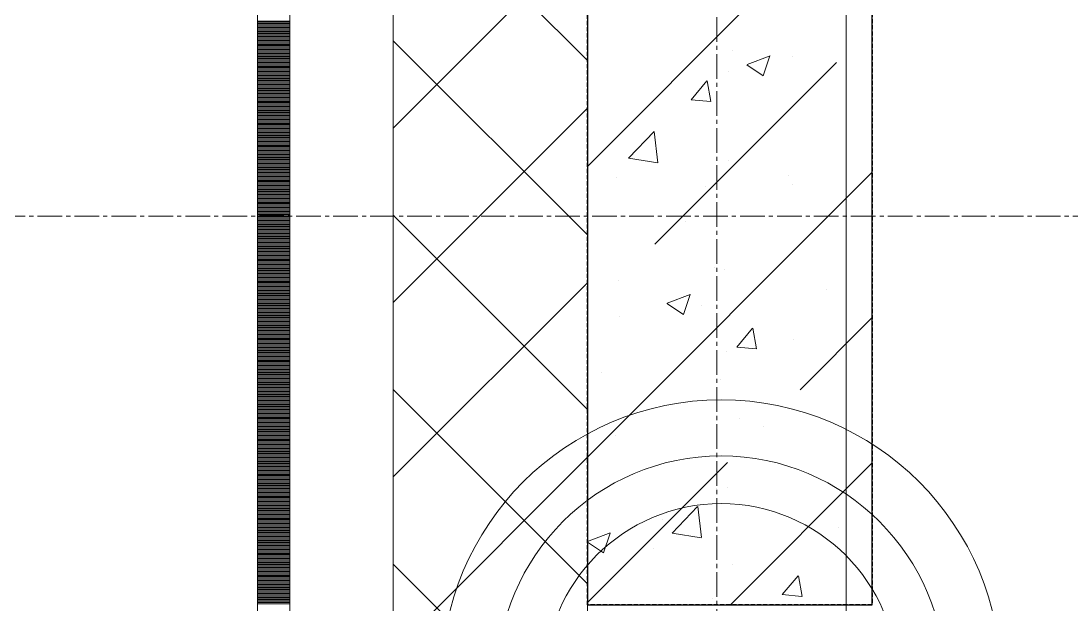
# Model space of a CAD drawing. Header units: millimetres. Extents: x 538266 to 1167394, y 114608 to 637157.
# Drawn here: x 828700 to 829512, y 148513 to 148964 of the extents above; entities that cross this region are included whole.
import ezdxf
from ezdxf.enums import TextEntityAlignment as Align

# ---------------------------------------------------------------- set-up
doc = ezdxf.new("R2010")
doc.units = ezdxf.units.MM
for name, pattern in [('CENTER2', [28.575, 19.05, -3.175, 3.175, -3.175]), ('DASHED', [19.05, 12.7, -6.35]), ('HIDDEN2', [4.7625, 3.175, -1.5875])]:
    doc.linetypes.add(name, pattern=pattern)
doc.layers.get('Defpoints').update_dxf_attribs({"color": 140})
doc.layers.add('АР_Делит', color=120, linetype='Continuous', lineweight=0, plot=False)
for name, color, linetype, lineweight in [('АР_Колонны', 70, 'Continuous', 30), ('АР_Стены ЖБ', 7, 'Continuous', 35), ('АР_Стены ПЕНОблок', 52, 'Continuous', 20), ('АР_Тонкая', 254, 'Continuous', 5), ('АР_Утеплитель', 31, 'Continuous', 0), ('АР_Штриховка', 8, 'Continuous', 0)]:
    doc.layers.add(name, color=color, linetype=linetype, lineweight=lineweight)
doc.layers.add('РД_Оси_100', color=7, linetype='Continuous', lineweight=0, true_color=0x525252)
doc.layers.add('ФВ-5', color=7, linetype='Continuous')
doc.styles.add('style1', font='ARIALN.TTF')

# ---------------------------------------------------------------- blocks, each defined once
blk = doc.blocks.new('2_этаж')
at = {"layer": 'АР_Делит', "color": 18, "true_color": 0x000000}
for radius in [216.34, 173.04, 136.21]:
    blk.add_circle((672876.96, 148455.17), radius, dxfattribs=at)
at = {"layer": 'АР_Колонны', "color": 18, "linetype": 'HIDDEN2', "lineweight": 25, "true_color": 0x000000}
for p, q in [((672773.57, 148513.25), (672773.57, 149713.25)), ((672993.57, 149713.25), (672993.57, 148513.25)), ((672993.57, 148513.25), (672773.57, 148513.25))]:
    blk.add_line(p, q, dxfattribs=at)
at = {"layer": 'АР_Колонны', "color": 18, "linetype": 'Continuous', "lineweight": 15, "true_color": 0x000000}
for p, q in [((672773.57, 149713.25), (672773.57, 148513.25)), ((672773.57, 149713.25), (672773.57, 148513.25)), ((672993.57, 148513.25), (672993.57, 149713.25)), ((672993.57, 148513.25), (672993.57, 149713.25)), ((672773.57, 148513.25), (672993.57, 148513.25)), ((672773.57, 148513.25), (672993.57, 148513.25))]:
    blk.add_line(p, q, dxfattribs=at)
at = {"layer": 'АР_Стены ЖБ', "color": 18, "linetype": 'Continuous', "lineweight": 30, "true_color": 0x000000}
for p, q in [((672773.57, 149713.25), (672773.57, 148513.25)), ((672993.57, 148513.25), (672993.57, 149713.25)), ((672773.57, 148513.25), (672993.57, 148513.25))]:
    blk.add_line(p, q, dxfattribs=at)
at = {"layer": 'АР_Стены ПЕНОблок', "color": 18, "linetype": 'Continuous', "lineweight": 20, "true_color": 0x000000}
for p, q in [((672773.57, 213213.25), (672773.57, 137013.25)), ((672973.57, 137013.25), (672973.57, 213213.25))]:
    blk.add_line(p, q, dxfattribs=at)
at = {"layer": 'АР_Тонкая', "color": 18, "linetype": 'Continuous', "lineweight": 5, "true_color": 0x000000}
for p, q in [((672518.57, 213213.25), (672518.57, 137013.25)), ((672543.57, 213213.25), (672543.57, 137013.25)), ((672543.57, 137013.25), (672543.57, 213213.25)), ((672623.57, 137013.25), (672623.57, 213213.25))]:
    blk.add_line(p, q, dxfattribs=at)
at = {"layer": 'АР_Утеплитель', "color": 18, "linetype": 'Continuous', "lineweight": 0, "true_color": 0x000000}
for p, q in [((672623.57, 213213.25), (672623.57, 137013.25)), ((672773.57, 137013.25), (672773.57, 213213.25))]:
    blk.add_line(p, q, dxfattribs=at)
at = {"layer": 'АР_Штриховка', "color": 18, "linetype": 'Continuous', "lineweight": 0, "true_color": 0x000000}
for p, q in [((672773.57, 148933.52), (672623.57, 149083.52)), ((672623.57, 148881.38), (672773.57, 149031.38)), ((672518.57, 148964), (672543.57, 148964)), ((672518.57, 148963), (672543.57, 148963)), ((672518.57, 148962), (672543.57, 148962)), ((672518.57, 148961), (672543.57, 148961)), ((672518.57, 148960), (672543.57, 148960)), ((672518.57, 148959), (672543.57, 148959)), ((672518.57, 148958), (672543.57, 148958)), ((672518.57, 148957), (672543.57, 148957)), ((672518.57, 148956), (672543.57, 148956)), ((672518.57, 148955), (672543.57, 148955)), ((672518.57, 148954), (672543.57, 148954)), ((672518.57, 148953), (672543.57, 148953)), ((672518.57, 148952), (672543.57, 148952)), ((672518.57, 148951), (672543.57, 148951)), ((672518.57, 148950), (672543.57, 148950)), ((672518.57, 148949), (672543.57, 148949)), ((672518.57, 148948), (672543.57, 148948)), ((672518.57, 148947), (672543.57, 148947)), ((672518.57, 148946), (672543.57, 148946)), ((672518.57, 148945), (672543.57, 148945)), ((672518.57, 148944), (672543.57, 148944)), ((672773.57, 148798.81), (672623.57, 148948.81)), ((672518.57, 148943), (672543.57, 148943)), ((672518.57, 148942), (672543.57, 148942)), ((672518.57, 148941), (672543.57, 148941)), ((672518.57, 148940), (672543.57, 148940)), ((672518.57, 148939), (672543.57, 148939)), ((672518.57, 148938), (672543.57, 148938)), ((672518.57, 148937), (672543.57, 148937)), ((672518.57, 148936), (672543.57, 148936)), ((672885.4, 148941.01), (672885.4, 148941.01)), ((672896.95, 148930.32), (672914.73, 148937.15)), ((672909.54, 148921.67), (672914.69, 148937.02)), ((672931.98, 148936.37), (672931.98, 148936.37)), ((672518.57, 148935), (672543.57, 148935)), ((672518.57, 148934), (672543.57, 148934)), ((672518.57, 148933), (672543.57, 148933)), ((672518.57, 148932), (672543.57, 148932)), ((672518.57, 148931), (672543.57, 148931)), ((672518.57, 148930), (672543.57, 148930)), ((672518.57, 148929), (672543.57, 148929)), ((672518.57, 148928), (672543.57, 148928)), ((672896.89, 148930.19), (672909.53, 148921.67)), ((672518.57, 148927), (672543.57, 148927)), ((672518.57, 148926), (672543.57, 148926)), ((672518.57, 148925), (672543.57, 148925)), ((672518.57, 148924), (672543.57, 148924)), ((672518.57, 148923), (672543.57, 148923)), ((672518.57, 148922), (672543.57, 148922)), ((672518.57, 148921), (672543.57, 148921)), ((672518.57, 148920), (672543.57, 148920)), ((672882.56, 148925.13), (672882.56, 148925.13)), ((672518.57, 148919), (672543.57, 148919)), ((672518.57, 148918), (672543.57, 148918)), ((672518.57, 148917), (672543.57, 148917)), ((672518.57, 148916), (672543.57, 148916)), ((672518.57, 148915), (672543.57, 148915)), ((672518.57, 148914), (672543.57, 148914)), ((672518.57, 148913), (672543.57, 148913)), ((672518.57, 148912), (672543.57, 148912)), ((672853.72, 148903.22), (672865.97, 148917.81)), ((672869.06, 148901.91), (672866.12, 148917.83)), ((672518.57, 148911), (672543.57, 148911)), ((672518.57, 148910), (672543.57, 148910)), ((672518.57, 148909), (672543.57, 148909)), ((672518.57, 148908), (672543.57, 148908)), ((672518.57, 148907), (672543.57, 148907)), ((672518.57, 148906), (672543.57, 148906)), ((672518.57, 148905), (672543.57, 148905)), ((672518.57, 148904), (672543.57, 148904)), ((672518.57, 148903), (672543.57, 148903)), ((672518.57, 148902), (672543.57, 148902)), ((672518.57, 148901), (672543.57, 148901)), ((672518.57, 148900), (672543.57, 148900)), ((672518.57, 148899), (672543.57, 148899)), ((672518.57, 148898), (672543.57, 148898)), ((672518.57, 148897), (672543.57, 148897)), ((672518.57, 148896), (672543.57, 148896)), ((672623.57, 148746.68), (672773.57, 148896.68)), ((672853.72, 148903.21), (672868.9, 148901.89)), ((672518.57, 148895), (672543.57, 148895)), ((672518.57, 148894), (672543.57, 148894)), ((672518.57, 148893), (672543.57, 148893)), ((672518.57, 148892), (672543.57, 148892)), ((672518.57, 148891), (672543.57, 148891)), ((672518.57, 148890), (672543.57, 148890)), ((672518.57, 148889), (672543.57, 148889)), ((672518.57, 148888), (672543.57, 148888)), ((672518.57, 148887), (672543.57, 148887)), ((672518.57, 148886), (672543.57, 148886)), ((672518.57, 148885), (672543.57, 148885)), ((672518.57, 148884), (672543.57, 148884)), ((672518.57, 148883), (672543.57, 148883)), ((672518.57, 148882), (672543.57, 148882)), ((672518.57, 148881), (672543.57, 148881)), ((672518.57, 148880), (672543.57, 148880)), ((672518.57, 148879), (672543.57, 148879)), ((672518.57, 148878), (672543.57, 148878)), ((672518.57, 148877), (672543.57, 148877)), ((672518.57, 148876), (672543.57, 148876)), ((672518.57, 148875), (672543.57, 148875)), ((672518.57, 148874), (672543.57, 148874)), ((672518.57, 148873), (672543.57, 148873)), ((672518.57, 148872), (672543.57, 148872)), ((672518.57, 148871), (672543.57, 148871)), ((672805.31, 148858.1), (672825.1, 148878.72)), ((672827.95, 148854.6), (672825.15, 148878.73)), ((672518.57, 148870), (672543.57, 148870)), ((672518.57, 148869), (672543.57, 148869)), ((672518.57, 148868), (672543.57, 148868)), ((672518.57, 148867), (672543.57, 148867)), ((672518.57, 148866), (672543.57, 148866)), ((672518.57, 148865), (672543.57, 148865)), ((672518.57, 148864), (672543.57, 148864)), ((672518.57, 148863), (672543.57, 148863)), ((672518.57, 148862), (672543.57, 148862)), ((672518.57, 148861), (672543.57, 148861)), ((672518.57, 148860), (672543.57, 148860)), ((672518.57, 148859), (672543.57, 148859)), ((672518.57, 148858), (672543.57, 148858)), ((672518.57, 148857), (672543.57, 148857)), ((672518.57, 148856), (672543.57, 148856)), ((672518.57, 148855), (672543.57, 148855)), ((672805.35, 148858.03), (672827.94, 148854.53)), ((672882.31, 148856.46), (672882.31, 148856.46)), ((672518.57, 148854), (672543.57, 148854)), ((672518.57, 148853), (672543.57, 148853)), ((672518.57, 148852), (672543.57, 148852)), ((672518.57, 148851), (672543.57, 148851)), ((672518.57, 148850), (672543.57, 148850)), ((672518.57, 148849), (672543.57, 148849)), ((672518.57, 148848), (672543.57, 148848)), ((672518.57, 148847), (672543.57, 148847)), ((672518.57, 148846), (672543.57, 148846)), ((672518.57, 148845), (672543.57, 148845)), ((672518.57, 148844), (672543.57, 148844)), ((672518.57, 148843), (672543.57, 148843)), ((672518.57, 148842), (672543.57, 148842)), ((672518.57, 148841), (672543.57, 148841)), ((672518.57, 148840), (672543.57, 148840)), ((672518.57, 148839), (672543.57, 148839)), ((672796.19, 148843.4), (672796.19, 148843.4)), ((672928.75, 148844.56), (672928.75, 148844.56)), ((672518.57, 148838), (672543.57, 148838)), ((672518.57, 148837), (672543.57, 148837)), ((672518.57, 148836), (672543.57, 148836)), ((672518.57, 148835), (672543.57, 148835)), ((672518.57, 148834), (672543.57, 148834)), ((672518.57, 148833), (672543.57, 148833)), ((672518.57, 148832), (672543.57, 148832)), ((672518.57, 148831), (672543.57, 148831)), ((672865.16, 148836.19), (672865.16, 148836.19)), ((672931.78, 148837.67), (672931.78, 148837.67)), ((672518.57, 148830), (672543.57, 148830)), ((672518.57, 148829), (672543.57, 148829)), ((672518.57, 148828), (672543.57, 148828)), ((672518.57, 148827), (672543.57, 148827)), ((672518.57, 148826), (672543.57, 148826)), ((672518.57, 148825), (672543.57, 148825)), ((672518.57, 148824), (672543.57, 148824)), ((672518.57, 148823), (672543.57, 148823)), ((672518.57, 148822), (672543.57, 148822)), ((672518.57, 148821), (672543.57, 148821)), ((672518.57, 148820), (672543.57, 148820)), ((672518.57, 148819), (672543.57, 148819)), ((672518.57, 148818), (672543.57, 148818)), ((672518.57, 148817), (672543.57, 148817)), ((672518.57, 148816), (672543.57, 148816)), ((672518.57, 148815), (672543.57, 148815)), ((672773.57, 148664.11), (672623.57, 148814.11)), ((672518.57, 148814), (672543.57, 148814)), ((672518.57, 148813), (672543.57, 148813)), ((672518.57, 148812), (672543.57, 148812)), ((672518.57, 148811), (672543.57, 148811)), ((672518.57, 148810), (672543.57, 148810)), ((672518.57, 148809), (672543.57, 148809)), ((672518.57, 148808), (672543.57, 148808)), ((672518.57, 148807), (672543.57, 148807)), ((672518.57, 148806), (672543.57, 148806)), ((672849.74, 148809.28), (672849.74, 148809.28)), ((672518.57, 148805), (672543.57, 148805)), ((672518.57, 148804), (672543.57, 148804)), ((672518.57, 148803), (672543.57, 148803)), ((672518.57, 148802), (672543.57, 148802)), ((672518.57, 148801), (672543.57, 148801)), ((672518.57, 148800), (672543.57, 148800)), ((672518.57, 148799), (672543.57, 148799)), ((672518.57, 148798), (672543.57, 148798)), ((672518.57, 148797), (672543.57, 148797)), ((672518.57, 148796), (672543.57, 148796)), ((672518.57, 148795), (672543.57, 148795)), ((672518.57, 148794), (672543.57, 148794)), ((672518.57, 148793), (672543.57, 148793)), ((672518.57, 148792), (672543.57, 148792)), ((672518.57, 148791), (672543.57, 148791)), ((672518.57, 148790), (672543.57, 148790)), ((672518.57, 148789), (672543.57, 148789)), ((672518.57, 148788), (672543.57, 148788)), ((672518.57, 148787), (672543.57, 148787)), ((672518.57, 148786), (672543.57, 148786)), ((672518.57, 148785), (672543.57, 148785)), ((672518.57, 148784), (672543.57, 148784)), ((672518.57, 148783), (672543.57, 148783)), ((672518.57, 148782), (672543.57, 148782)), ((672518.57, 148781), (672543.57, 148781)), ((672518.57, 148780), (672543.57, 148780)), ((672518.57, 148779), (672543.57, 148779)), ((672518.57, 148778), (672543.57, 148778)), ((672518.57, 148777), (672543.57, 148777)), ((672518.57, 148776), (672543.57, 148776)), ((672518.57, 148775), (672543.57, 148775)), ((672518.57, 148774), (672543.57, 148774)), ((672872.07, 148773.58), (672872.07, 148773.58)), ((672518.57, 148773), (672543.57, 148773)), ((672518.57, 148772), (672543.57, 148772)), ((672518.57, 148771), (672543.57, 148771)), ((672518.57, 148770), (672543.57, 148770)), ((672518.57, 148769), (672543.57, 148769)), ((672518.57, 148768), (672543.57, 148768)), ((672518.57, 148767), (672543.57, 148767)), ((672518.57, 148766), (672543.57, 148766)), ((672879.22, 148771.9), (672879.22, 148771.9)), ((672518.57, 148765), (672543.57, 148765)), ((672518.57, 148764), (672543.57, 148764)), ((672518.57, 148763), (672543.57, 148763)), ((672518.57, 148762), (672543.57, 148762)), ((672518.57, 148761), (672543.57, 148761)), ((672518.57, 148760), (672543.57, 148760)), ((672518.57, 148759), (672543.57, 148759)), ((672518.57, 148758), (672543.57, 148758)), ((672623.57, 148611.97), (672773.57, 148761.97)), ((672518.57, 148757), (672543.57, 148757)), ((672518.57, 148756), (672543.57, 148756)), ((672518.57, 148755), (672543.57, 148755)), ((672518.57, 148754), (672543.57, 148754)), ((672518.57, 148753), (672543.57, 148753)), ((672518.57, 148752), (672543.57, 148752)), ((672518.57, 148751), (672543.57, 148751)), ((672518.57, 148750), (672543.57, 148750)), ((672835.15, 148746.13), (672852.93, 148752.96)), ((672847.73, 148737.48), (672852.88, 148752.83)), ((672958.13, 148757.04), (672958.13, 148757.04)), ((672518.57, 148749), (672543.57, 148749)), ((672518.57, 148748), (672543.57, 148748)), ((672518.57, 148747), (672543.57, 148747)), ((672518.57, 148746), (672543.57, 148746)), ((672518.57, 148745), (672543.57, 148745)), ((672518.57, 148744), (672543.57, 148744)), ((672518.57, 148743), (672543.57, 148743)), ((672518.57, 148742), (672543.57, 148742)), ((672835.09, 148746.01), (672847.72, 148737.48)), ((672861.93, 148744.38), (672861.93, 148744.38)), ((672518.57, 148741), (672543.57, 148741)), ((672518.57, 148740), (672543.57, 148740)), ((672518.57, 148739), (672543.57, 148739)), ((672518.57, 148738), (672543.57, 148738)), ((672518.57, 148737), (672543.57, 148737)), ((672518.57, 148736), (672543.57, 148736)), ((672518.57, 148735), (672543.57, 148735)), ((672518.57, 148734), (672543.57, 148734)), ((672518.57, 148733), (672543.57, 148733)), ((672798.34, 148736.01), (672798.34, 148736.01)), ((672518.57, 148732), (672543.57, 148732)), ((672518.57, 148731), (672543.57, 148731)), ((672518.57, 148730), (672543.57, 148730)), ((672518.57, 148729), (672543.57, 148729)), ((672518.57, 148728), (672543.57, 148728)), ((672518.57, 148727), (672543.57, 148727)), ((672518.57, 148726), (672543.57, 148726)), ((672518.57, 148725), (672543.57, 148725)), ((672888.96, 148712.16), (672901.21, 148726.75)), ((672904.3, 148710.86), (672901.36, 148726.78)), ((672518.57, 148724), (672543.57, 148724)), ((672518.57, 148723), (672543.57, 148723)), ((672518.57, 148722), (672543.57, 148722)), ((672518.57, 148721), (672543.57, 148721)), ((672518.57, 148720), (672543.57, 148720)), ((672518.57, 148719), (672543.57, 148719)), ((672518.57, 148718), (672543.57, 148718)), ((672518.57, 148717), (672543.57, 148717)), ((672932.93, 148717.81), (672932.93, 148717.81)), ((672518.57, 148716), (672543.57, 148716)), ((672518.57, 148715), (672543.57, 148715)), ((672518.57, 148714), (672543.57, 148714)), ((672518.57, 148713), (672543.57, 148713)), ((672518.57, 148712), (672543.57, 148712)), ((672518.57, 148711), (672543.57, 148711)), ((672518.57, 148710), (672543.57, 148710)), ((672518.57, 148709), (672543.57, 148709)), ((672888.96, 148712.16), (672904.15, 148710.83)), ((672518.57, 148708), (672543.57, 148708)), ((672518.57, 148707), (672543.57, 148707)), ((672518.57, 148706), (672543.57, 148706)), ((672518.57, 148705), (672543.57, 148705)), ((672518.57, 148704), (672543.57, 148704)), ((672518.57, 148703), (672543.57, 148703)), ((672518.57, 148702), (672543.57, 148702)), ((672518.57, 148701), (672543.57, 148701)), ((672881.24, 148708.56), (672881.24, 148708.56)), ((672518.57, 148700), (672543.57, 148700)), ((672518.57, 148699), (672543.57, 148699)), ((672518.57, 148698), (672543.57, 148698)), ((672518.57, 148697), (672543.57, 148697)), ((672518.57, 148696), (672543.57, 148696)), ((672518.57, 148695), (672543.57, 148695)), ((672518.57, 148694), (672543.57, 148694)), ((672518.57, 148693), (672543.57, 148693)), ((672518.57, 148692), (672543.57, 148692)), ((672518.57, 148691), (672543.57, 148691)), ((672518.57, 148690), (672543.57, 148690)), ((672518.57, 148689), (672543.57, 148689)), ((672518.57, 148688), (672543.57, 148688)), ((672518.57, 148687), (672543.57, 148687)), ((672518.57, 148686), (672543.57, 148686)), ((672518.57, 148685), (672543.57, 148685)), ((672784.8, 148692.39), (672784.8, 148692.39)), ((672876.13, 148687.35), (672876.13, 148687.35)), ((672518.57, 148684), (672543.57, 148684)), ((672518.57, 148683), (672543.57, 148683)), ((672518.57, 148682), (672543.57, 148682)), ((672518.57, 148681), (672543.57, 148681)), ((672518.57, 148680), (672543.57, 148680)), ((672518.57, 148679), (672543.57, 148679)), ((672518.57, 148678), (672543.57, 148678)), ((672518.57, 148677), (672543.57, 148677)), ((672773.57, 148529.41), (672623.57, 148679.41)), ((672518.57, 148676), (672543.57, 148676)), ((672518.57, 148675), (672543.57, 148675)), ((672518.57, 148674), (672543.57, 148674)), ((672518.57, 148673), (672543.57, 148673)), ((672518.57, 148672), (672543.57, 148672)), ((672518.57, 148671), (672543.57, 148671)), ((672518.57, 148670), (672543.57, 148670)), ((672518.57, 148669), (672543.57, 148669)), ((672518.57, 148668), (672543.57, 148668)), ((672518.57, 148667), (672543.57, 148667)), ((672518.57, 148666), (672543.57, 148666)), ((672518.57, 148665), (672543.57, 148665)), ((672518.57, 148664), (672543.57, 148664)), ((672518.57, 148663), (672543.57, 148663)), ((672518.57, 148662), (672543.57, 148662)), ((672518.57, 148661), (672543.57, 148661)), ((672518.57, 148660), (672543.57, 148660)), ((672518.57, 148659), (672543.57, 148659)), ((672518.57, 148658), (672543.57, 148658)), ((672518.57, 148657), (672543.57, 148657)), ((672518.57, 148656), (672543.57, 148656)), ((672518.57, 148655), (672543.57, 148655)), ((672518.57, 148654), (672543.57, 148654)), ((672518.57, 148653), (672543.57, 148653)), ((672518.57, 148652), (672543.57, 148652)), ((672891.31, 148656.86), (672891.31, 148656.86)), ((672518.57, 148651), (672543.57, 148651)), ((672518.57, 148650), (672543.57, 148650)), ((672518.57, 148649), (672543.57, 148649)), ((672518.57, 148648), (672543.57, 148648)), ((672518.57, 148647), (672543.57, 148647)), ((672518.57, 148646), (672543.57, 148646)), ((672518.57, 148645), (672543.57, 148645)), ((672518.57, 148644), (672543.57, 148644)), ((672795.11, 148644.2), (672795.11, 148644.2)), ((672518.57, 148643), (672543.57, 148643)), ((672518.57, 148642), (672543.57, 148642)), ((672518.57, 148641), (672543.57, 148641)), ((672518.57, 148640), (672543.57, 148640)), ((672518.57, 148639), (672543.57, 148639)), ((672518.57, 148638), (672543.57, 148638)), ((672518.57, 148637), (672543.57, 148637)), ((672518.57, 148636), (672543.57, 148636)), ((672518.57, 148635), (672543.57, 148635)), ((672518.57, 148634), (672543.57, 148634)), ((672518.57, 148633), (672543.57, 148633)), ((672518.57, 148632), (672543.57, 148632)), ((672518.57, 148631), (672543.57, 148631)), ((672518.57, 148630), (672543.57, 148630)), ((672518.57, 148629), (672543.57, 148629)), ((672518.57, 148628), (672543.57, 148628)), ((672518.57, 148627), (672543.57, 148627)), ((672518.57, 148626), (672543.57, 148626)), ((672518.57, 148625), (672543.57, 148625)), ((672518.57, 148624), (672543.57, 148624)), ((672518.57, 148623), (672543.57, 148623)), ((672518.57, 148622), (672543.57, 148622)), ((672518.57, 148621), (672543.57, 148621)), ((672518.57, 148620), (672543.57, 148620)), ((672623.57, 148477.27), (672773.57, 148627.27)), ((672518.57, 148619), (672543.57, 148619)), ((672518.57, 148618), (672543.57, 148618)), ((672518.57, 148617), (672543.57, 148617)), ((672518.57, 148616), (672543.57, 148616)), ((672518.57, 148615), (672543.57, 148615)), ((672518.57, 148614), (672543.57, 148614)), ((672518.57, 148613), (672543.57, 148613)), ((672518.57, 148612), (672543.57, 148612)), ((672518.57, 148611), (672543.57, 148611)), ((672518.57, 148610), (672543.57, 148610)), ((672518.57, 148609), (672543.57, 148609)), ((672518.57, 148608), (672543.57, 148608)), ((672518.57, 148607), (672543.57, 148607)), ((672518.57, 148606), (672543.57, 148606)), ((672518.57, 148605), (672543.57, 148605)), ((672518.57, 148604), (672543.57, 148604)), ((672881.81, 148603.5), (672881.81, 148603.5)), ((672518.57, 148603), (672543.57, 148603)), ((672518.57, 148602), (672543.57, 148602)), ((672518.57, 148601), (672543.57, 148601)), ((672518.57, 148600), (672543.57, 148600)), ((672518.57, 148599), (672543.57, 148599)), ((672518.57, 148598), (672543.57, 148598)), ((672518.57, 148597), (672543.57, 148597)), ((672518.57, 148596), (672543.57, 148596)), ((672873.04, 148602.79), (672873.04, 148602.79)), ((672518.57, 148595), (672543.57, 148595)), ((672518.57, 148594), (672543.57, 148594)), ((672518.57, 148593), (672543.57, 148593)), ((672518.57, 148592), (672543.57, 148592)), ((672518.57, 148591), (672543.57, 148591)), ((672518.57, 148590), (672543.57, 148590)), ((672518.57, 148589), (672543.57, 148589)), ((672518.57, 148588), (672543.57, 148588)), ((672518.57, 148587), (672543.57, 148587)), ((672838.99, 148568.63), (672858.77, 148589.25)), ((672861.63, 148565.14), (672858.82, 148589.26)), ((672518.57, 148586), (672543.57, 148586)), ((672518.57, 148585), (672543.57, 148585)), ((672518.57, 148584), (672543.57, 148584)), ((672518.57, 148583), (672543.57, 148583)), ((672518.57, 148582), (672543.57, 148582)), ((672518.57, 148581), (672543.57, 148581)), ((672518.57, 148580), (672543.57, 148580)), ((672518.57, 148579), (672543.57, 148579)), ((672518.57, 148578), (672543.57, 148578)), ((672518.57, 148577), (672543.57, 148577)), ((672518.57, 148576), (672543.57, 148576)), ((672518.57, 148575), (672543.57, 148575)), ((672518.57, 148574), (672543.57, 148574)), ((672518.57, 148573), (672543.57, 148573)), ((672518.57, 148572), (672543.57, 148572)), ((672518.57, 148571), (672543.57, 148571)), ((672831.78, 148578.77), (672831.78, 148578.77)), ((672967.37, 148573.04), (672967.37, 148573.04)), ((672518.57, 148570), (672543.57, 148570)), ((672518.57, 148569), (672543.57, 148569)), ((672518.57, 148568), (672543.57, 148568)), ((672518.57, 148567), (672543.57, 148567)), ((672518.57, 148566), (672543.57, 148566)), ((672518.57, 148565), (672543.57, 148565)), ((672518.57, 148564), (672543.57, 148564)), ((672518.57, 148563), (672543.57, 148563)), ((672773.57, 148562.03), (672791.13, 148568.77)), ((672785.93, 148553.29), (672791.08, 148568.64)), ((672839.02, 148568.56), (672861.61, 148565.06)), ((672518.57, 148562), (672543.57, 148562)), ((672518.57, 148561), (672543.57, 148561)), ((672518.57, 148560), (672543.57, 148560)), ((672518.57, 148559), (672543.57, 148559)), ((672518.57, 148558), (672543.57, 148558)), ((672518.57, 148557), (672543.57, 148557)), ((672518.57, 148556), (672543.57, 148556)), ((672518.57, 148555), (672543.57, 148555)), ((672773.57, 148561.63), (672785.92, 148553.3)), ((672824.49, 148556.68), (672824.49, 148556.68)), ((672518.57, 148554), (672543.57, 148554)), ((672518.57, 148553), (672543.57, 148553)), ((672518.57, 148552), (672543.57, 148552)), ((672518.57, 148551), (672543.57, 148551)), ((672518.57, 148550), (672543.57, 148550)), ((672518.57, 148549), (672543.57, 148549)), ((672518.57, 148548), (672543.57, 148548)), ((672518.57, 148547), (672543.57, 148547)), ((672518.57, 148546), (672543.57, 148546)), ((672518.57, 148545), (672543.57, 148545)), ((672518.57, 148544), (672543.57, 148544)), ((672518.57, 148543), (672543.57, 148543)), ((672518.57, 148542), (672543.57, 148542)), ((672518.57, 148541), (672543.57, 148541)), ((672518.57, 148540), (672543.57, 148540)), ((672518.57, 148539), (672543.57, 148539)), ((672773.57, 148394.7), (672623.57, 148544.7)), ((672885.34, 148544.65), (672885.34, 148544.65)), ((672518.57, 148538), (672543.57, 148538)), ((672518.57, 148537), (672543.57, 148537)), ((672518.57, 148536), (672543.57, 148536)), ((672518.57, 148535), (672543.57, 148535)), ((672518.57, 148534), (672543.57, 148534)), ((672518.57, 148533), (672543.57, 148533)), ((672518.57, 148532), (672543.57, 148532)), ((672518.57, 148531), (672543.57, 148531)), ((672924.21, 148521.1), (672936.45, 148535.7)), ((672939.54, 148519.8), (672936.61, 148535.72)), ((672518.57, 148530), (672543.57, 148530)), ((672518.57, 148529), (672543.57, 148529)), ((672518.57, 148528), (672543.57, 148528)), ((672518.57, 148527), (672543.57, 148527)), ((672518.57, 148526), (672543.57, 148526)), ((672518.57, 148525), (672543.57, 148525)), ((672518.57, 148524), (672543.57, 148524)), ((672518.57, 148523), (672543.57, 148523)), ((672518.57, 148522), (672543.57, 148522)), ((672518.57, 148521), (672543.57, 148521)), ((672518.57, 148520), (672543.57, 148520)), ((672518.57, 148519), (672543.57, 148519)), ((672518.57, 148518), (672543.57, 148518)), ((672518.57, 148517), (672543.57, 148517)), ((672518.57, 148516), (672543.57, 148516)), ((672518.57, 148515), (672543.57, 148515)), ((672518.57, 148514), (672543.57, 148514)), ((672869.96, 148518.24), (672869.96, 148518.24)), ((672924.21, 148521.1), (672939.39, 148519.77))]:
    blk.add_line(p, q, dxfattribs=at)
at = {"layer": 'АР_Штриховка', "color": 18, "linetype": 'Continuous', "lineweight": 5, "true_color": 0x000000}
for p, q in [((672773.57, 148851.78), (672993.57, 149071.78)), ((672825.67, 148791.62), (672965.98, 148931.94)), ((672773.57, 148627.27), (672993.57, 148847.27)), ((672797.6, 148763.56), (672797.6, 148763.56)), ((672937.92, 148679.37), (672993.57, 148735.02)), ((672909.86, 148651.3), (672909.86, 148651.3)), ((672773.57, 148515.02), (672881.79, 148623.24)), ((672884.06, 148513.25), (672993.57, 148622.76))]:
    blk.add_line(p, q, dxfattribs=at)
at = {"layer": 'Defpoints', "color": 18, "true_color": 0x000000, "style": 'style1'}
for p in [(677970.57, 219836.39), (678101.19, 211681.39)]:
    blk.add_attdef('АР-ПОМЕЩЕНИЕ:НАИМЕНОВАНИЕ', text='', height=100, dxfattribs=at).set_placement(p, align=Align.MIDDLE)
blk = doc.blocks.new('СОШ_2200_АР_ОСИ_М100_28.05.24')
at = {"layer": 'АР_Делит', "color": 251, "linetype": 'DASHED', "true_color": 0x636466}
blk.add_lwpolyline([(114955, 135155), (114955, -355), (93595.036, -355), (93595.036, 13855), (94145, 13855), (94145, 68320), (66055, 68320), (66055, 13857.73), (83455, 13857.73), (83455, -355), (45245, -355), (45245, 13145), (44695, 13145), (44695, 26755), (45245, 26755), (45245, 68320), (20455, 68320), (20455, 26755), (27955, 26755), (27955, 13145), (-355, 13145), (-355, 100855)], dxfattribs=at)
at = {"layer": 'РД_Оси_100', "color": 251, "linetype": 'CENTER2', "true_color": 0x636466}
blk.add_line((0, -6155), (0, 139938.679), dxfattribs=at)
blk.add_lwpolyline([(29555, 26400), (-5454.958, 26400), (-5954.958, 26250)], dxfattribs=at)

msp = doc.modelspace()

# ---------------------------------------------------------------- hatches: boundary and pattern name
at = {"layer": 'ФВ-5'}
h = msp.add_hatch(dxfattribs=at)
h.set_pattern_fill('ANSI31', color=3, scale=300)
h.paths.add_polyline_path([(856937.83, 141853.28), (856717.83, 141633.28), (856717.83, 141593.78), (856417.83, 141593.78), (856417.83, 142493.78), (856717.83, 142493.78), (856717.83, 142082.3), (856937.83, 142302.3), (856937.83, 143613.25), (856037.83, 143613.25), (856037.83, 143603.25), (853263.99, 143603.25, -0.558775), (852895.51, 143603.25), (851387.83, 143603.25, -0.414214), (851687.83, 143303.25, -1), (851087.83, 143303.25, -0.414214), (851387.83, 143603.25), (850280.15, 143603.25, -0.558775), (849911.67, 143603.25), (849137.83, 143603.25), (848237.83, 143603.25), (847307.83, 143603.25), (847307.83, 143383.25), (846937.83, 143383.25), (846937.83, 143453.25), (846937.83, 143603.25), (846437.83, 143603.25), (846437.83, 142703.25), (846737.83, 142703.25), (846737.83, 142583.25), (846317.83, 142583.25), (846317.83, 143603.25), (845837.83, 143603.25), (842357.83, 143603.25), (842357.83, 143383.25), (842067.83, 143383.25), (842067.83, 143603.25), (841437.83, 143603.25), (839882.77, 143603.25, -0.333315), (840098.76, 143315.26, -1), (839498.76, 143315.26, -0.333315), (839714.74, 143603.25), (838680.15, 143603.25, -0.558775), (838311.67, 143603.25), (837507.83, 143603.25), (837507.83, 143383.25), (837137.83, 143383.25), (837137.83, 141363.25), (837147.83, 141363.25), (837147.83, 140163.25), (837137.83, 136013.25), (837202.35, 136013.25, -0.618518), (837589.48, 136013.25), (840886.19, 136013.25, -0.618518), (841273.32, 136013.25), (841437.83, 136013.25), (841437.83, 136033.25), (842313.69, 136033.25, -0.582347), (842689.48, 136013.25), (843586.19, 136013.25, -0.618518), (843973.32, 136013.25), (844402.35, 136013.25, -0.618518), (844789.48, 136013.25), (845837.83, 136013.25), (845837.83, 136033.25), (847037.83, 136033.25), (848237.83, 136030.58), (848237.83, 136033.25), (849137.83, 136033.25), (850195.61, 136030.18, -0.587964), (850573.32, 136013.25), (851002.35, 136013.25, -0.618518), (851389.48, 136013.25), (852286.19, 136013.25, -0.618518), (852673.32, 136013.25), (853102.35, 136013.25, -0.618518), (853489.48, 136013.25), (855286.19, 136013.25, -0.618518), (855673.32, 136013.25), (856036.94, 136013.25), (856037.83, 136014.14), (856037.83, 136313.25), (856785.95, 136313.25), (856937.83, 136465.13)])
h.paths.add_polyline_path([(851418.02, 140993.17), (851968.02, 140993.17, -1), (851968.02, 140393.17), (851418.02, 140393.17, -1)], flags=16)
h.paths.add_polyline_path([(847057.56, 139675.17, -1), (846624.88, 139675.17, -1)], flags=16)
h.paths.add_polyline_path([(847014.26, 139675.17, -1), (846668.18, 139675.17, -1)], flags=0)
h.paths.add_polyline_path([(846977.43, 139675.17, -1), (846705.01, 139675.17, -1)], flags=0)
h.paths.add_polyline_path([(846737.83, 141603.25), (846437.83, 141603.25), (846437.83, 142503.25), (846737.83, 142503.25)], flags=16)
h.paths.add_polyline_path([(844344.21, 140388.84), (843794.21, 140388.84, -1), (843794.21, 140988.84), (844344.21, 140988.84, -1)], flags=16)
h.paths.add_polyline_path([(836345.42, 144457.46, -0.893187), (836937.83, 144524.52), (836937.83, 145103.25), (835937.83, 145103.25), (833187.99, 145103.25, -0.582884), (832811.51, 145103.25), (829357.83, 145103.25), (829357.83, 144737.39, -0.255743), (829457.56, 144555.17, -0.284268), (829337.83, 144361.61), (829337.83, 141213.25), (829357.83, 141213.25), (829357.83, 140313.25), (829351.43, 139257.49, -0.265015), (829457.56, 139071.33, -0.284268), (829337.83, 138877.76), (829337.83, 138448.73, -0.284268), (829457.56, 138255.17, -0.284268), (829337.83, 138061.61), (829337.83, 137013.25), (829357.83, 137013.25), (829357.83, 136033.25), (835937.83, 136033.25), (836937.83, 136033.25), (836937.83, 139613.25), (836627.83, 139613.25), (836627.83, 140513.25), (836927.83, 140513.25), (836927.83, 140893.25), (836507.83, 140893.25), (836507.83, 142033.25), (836937.83, 142033.25), (836937.83, 143617.76, -0.284268), (836818.11, 143811.33, -0.284268), (836937.83, 144004.89), (836937.83, 144390.4, -0.893187)])
h.paths.add_polyline_path([(840537.83, 148013.25), (840537.83, 150213.25), (840537.83, 150413.25), (840537.83, 151713.25), (840537.83, 156113.25), (841187.83, 156113.25), (841187.83, 156333.25), (841427.83, 156333.25), (841427.83, 156683.09, -0.270169), (841318.11, 156871.33, -0.270169), (841427.83, 157059.57), (841427.83, 158016.93, -0.270169), (841318.11, 158205.17, -0.270169), (841427.83, 158393.41), (841427.83, 158493.25), (840857.83, 158493.25), (840857.83, 158718.25), (840582.83, 159194.56), (840604.48, 159207.06), (840604.77, 159206.57, -0.120105), (840857.83, 159268.25), (840857.83, 159293.25), (840857.83, 159438.25), (840582.83, 159914.56), (840604.49, 159927.06), (840604.77, 159926.57, -0.120105), (840857.84, 159988.25), (840857.84, 160013.25), (840857.84, 161103.25), (840439.79, 161103.25, -0.594367), (840059.72, 161103.25), (838656.61, 161080.5, -0.414214), (838956.61, 160780.5, -1), (838356.61, 160780.5, -0.414214), (838656.61, 161080.5), (838351.79, 161095.95, -0.581306), (837975.88, 161103.25), (837867.83, 161103.25), (837867.83, 159543.25), (837867.83, 158590.3), (837147.83, 158590.3), (837147.83, 157813.25), (837147.83, 157743.41, -0.270169), (837257.56, 157555.17, -0.270169), (837147.83, 157366.93), (837147.83, 155699.4, -0.910455), (837742.58, 155643.53, -0.910455), (837147.83, 155587.65), (837147.83, 154759.57, -0.270169), (837257.56, 154571.33, -0.270169), (837147.83, 154383.09), (837147.83, 154113.25), (837147.83, 153213.25), (837147.83, 149223.25), (837137.83, 149003.25), (835937.83, 149003.25), (829357.83, 149003.25), (829357.83, 148637.39, -0.255743), (829457.56, 148455.17, -0.284268), (829337.83, 148261.61), (829337.83, 146164.89, -0.284268), (829457.56, 145971.33, -0.255743), (829357.83, 145789.11), (829357.83, 145693.25), (829577.83, 145693.25), (829577.83, 145323.25), (832815.51, 145323.25, -0.558775), (833183.99, 145323.25), (835937.83, 145323.25), (835937.83, 145603.25), (837138.39, 145603.25), (837138.39, 145290.26), (837137.83, 145289.7), (837137.83, 145103.25), (837137.83, 144001.36, -0.259982), (837250.45, 143823.25), (838307.67, 143823.25, -0.582884), (838684.15, 143823.25), (841437.83, 143823.25), (841438.83, 143823.25), (842337.83, 143823.25), (845837.83, 143823.25), (847037.83, 143823.25), (848237.83, 143823.25), (849137.83, 143823.25), (849907.67, 143823.25, -0.582884), (850284.15, 143823.25), (852891.51, 143823.25, -0.582884), (853267.99, 143823.25), (855158.44, 143823.25), (855158.44, 144113.25), (855782.83, 144113.25), (856037.83, 144113.25), (856037.83, 144113.25), (856728.23, 144113.25), (856737.83, 144122.85), (856737.83, 148413.25), (856037.83, 148413.25), (856037.83, 148713.25), (855169.78, 148713.25, -0.594367), (854789.72, 148713.25), (851785.94, 148713.25, -0.32294), (851557.83, 148603.68), (851557.83, 147814.06), (851242.77, 147813.94), (850766.56, 147538.76), (850754.06, 147560.4), (850754.55, 147560.69, -0.120105), (850692.77, 147813.73), (850667.77, 147813.72), (850522.77, 147813.66), (850046.56, 147538.48), (850034.06, 147560.13), (850034.55, 147560.41, -0.120105), (849972.77, 147813.45), (849947.83, 147813.44), (849637.88, 147813.33), (849437.83, 147813.25), (849237.83, 147813.25), (847537.83, 147813.25), (840537.83, 147813.25)])
h.paths.add_polyline_path([(836927.83, 154113.25), (836927.83, 154387.09, -0.260437), (836824.88, 154571.33, -0.260437), (836927.83, 154755.57), (836927.83, 157370.93, -0.260437), (836824.88, 157555.17, -0.260437), (836927.83, 157739.41), (836927.83, 157813.25), (836927.83, 158313.41), (833193.28, 158313.33, -0.618224), (832806.23, 158313.32), (829577.83, 158313.25), (829577.83, 157743.25), (829337.83, 157743.25), (829337.83, 157648.73, -0.284268), (829457.56, 157455.17, -0.284268), (829337.83, 157261.61), (829337.83, 154113.25), (829357.83, 154113.25), (829357.83, 153213.25), (829356.53, 152154.38, -0.25765), (829457.56, 151971.33, -0.284268), (829337.83, 151777.76), (829337.83, 151348.73, -0.284268), (829457.56, 151155.17, -0.284268), (829337.83, 150961.61), (829337.83, 150064.89, -0.284268), (829457.56, 149871.33, -0.255743), (829357.83, 149689.11), (829357.83, 149223.25), (834727.83, 149223.25), (834727.83, 149523.25), (835627.83, 149523.25), (835627.83, 149223.25), (835707.83, 149223.25), (835707.83, 149643.25), (836927.83, 149643.25), (836927.83, 153213.25)], flags=17)

# ---------------------------------------------------------------- block references
msp.add_blockref('2_этаж', (156364.26, 0))
at = {"layer": 'РД_Оси_100'}
msp.add_blockref('СОШ_2200_АР_ОСИ_М100_28.05.24', (829237.83, 122413.25), dxfattribs=at)

doc.saveas('drawing.dxf')
